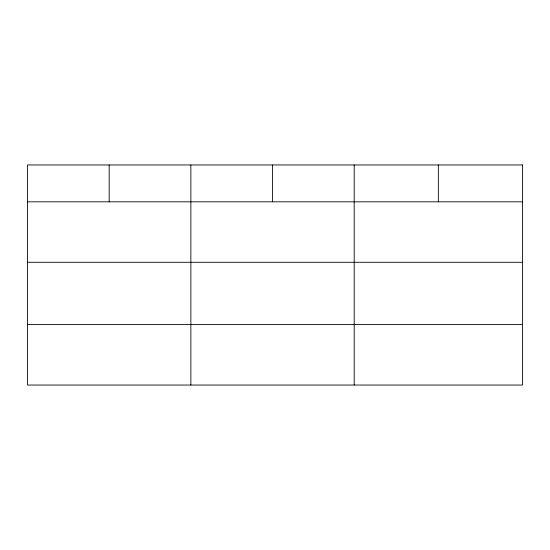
<?xml version="1.0" encoding="UTF-8"?>
<svg xmlns="http://www.w3.org/2000/svg" width="550" height="550" viewBox="0 0 550 550"><rect width="100%" height="100%" fill="white"/><g stroke="black" fill="none" stroke-linecap="round" stroke-linejoin="round"><path stroke-width="0.82" d="M27.5 201.822L522.5 201.822M27.5 262.281L522.5 262.281M27.5 324.576L522.5 324.576M438.35 164.959L438.35 201.822M354.2 164.959L354.2 385.041M272.525 164.959L272.525 201.822M190.85 164.959L190.85 385.041M109.175 164.959L109.175 201.822M522.5 164.959L27.5 164.959L27.5 385.041L522.5 385.041L522.5 164.959"/></g></svg>
